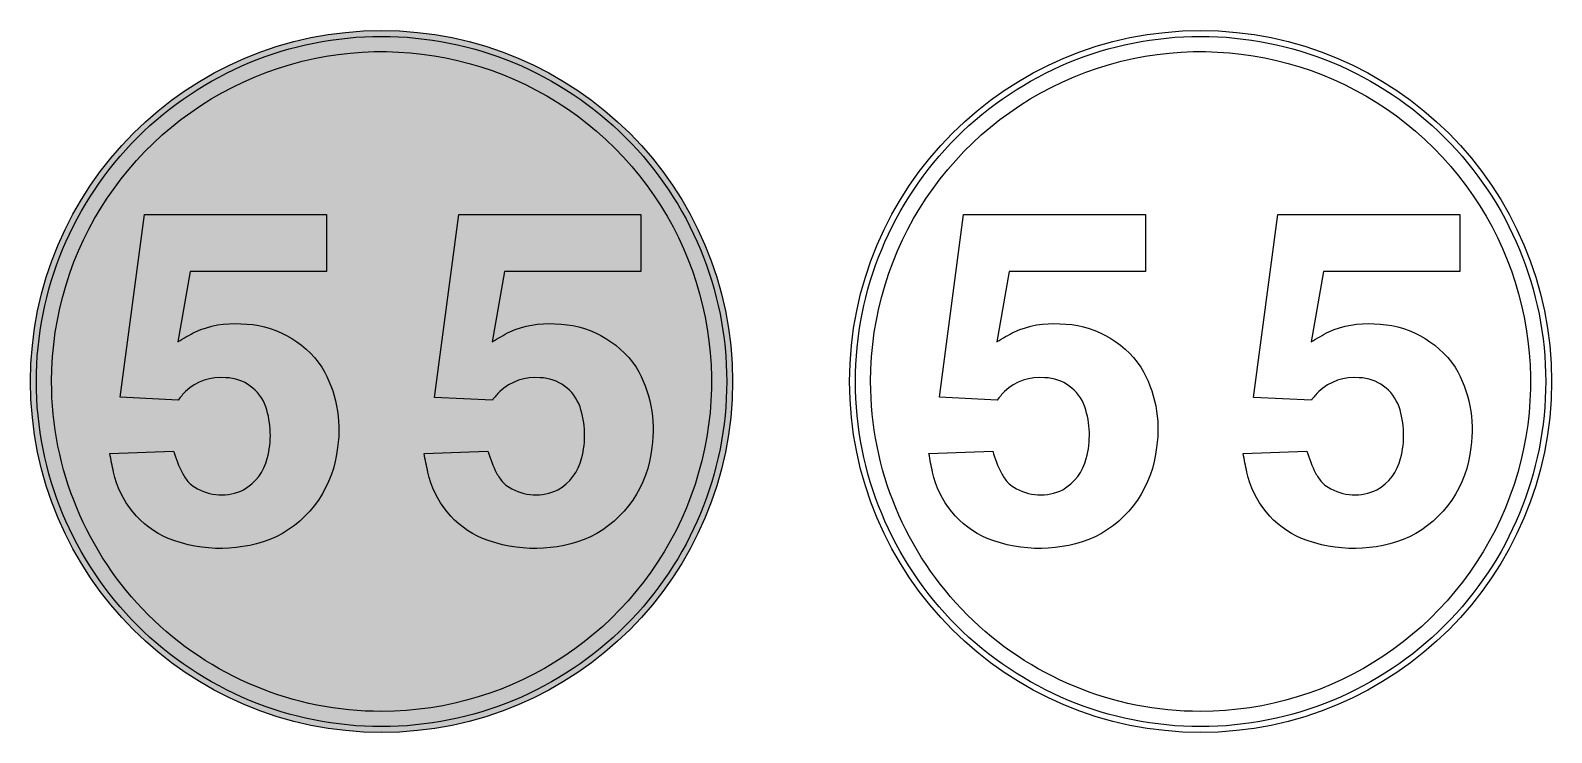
# Model space of a CAD drawing. Extents: x -700 to 600, y 3 to 603.
import ezdxf

# ---------------------------------------------------------------- set-up
doc = ezdxf.new("R2010")
doc.units = 0
doc.header["$MEASUREMENT"] = 0

msp = doc.modelspace()

# ---------------------------------------------------------------- hatches: boundary and pattern name
h = msp.add_hatch(color=5)
edge = h.paths.add_edge_path()
edge.add_arc((-400, 302.99506), 299.99994, 90, 270, ccw=False)
edge.add_arc((-400, 302.99506), 299.99994, -90, 90, ccw=False)
edge = h.paths.add_edge_path(flags=16)
edge.add_arc((-400.0002803870894, 302.9948396128209), 294.9997196129542, 179.9999688490943, 270.0000544576682, ccw=False)
edge.add_arc((-400.0002203871791, 302.9952203871791), 294.9997796129032, 89.99995719571302, 180.0000428042869, ccw=False)
edge.add_arc((-399.9997796128209, 302.9952203871791), 294.9997796129032, -4.2804286977116135e-05, 90.00004280428698, ccw=False)
edge.add_arc((-399.9997196129106, 302.9948396128209), 294.9997196129542, -90.00005445766823, 3.11509057269177e-05, ccw=False)
edge = h.paths.add_edge_path(flags=0)
edge.add_arc((-400.000260675127, 302.9948393247982), 281.9997393249188, 179.999967354541, 270.0000529631149, ccw=False)
edge.add_arc((-400.0001378834413, 302.9951082909076), 281.9998621165795, 44.9999646327301, 180.0000220021809, ccw=False)
edge.add_arc((-399.9998709984436, 302.9949121165587), 281.9998121165883, -90.0000262101052, 45.00003115934561, ccw=False)
edge = h.paths.add_edge_path(flags=0)
edge.add_line((-363.551, 241.442), (-309.08, 243.504))
edge.add_arc((-201.599793686727, 274.9851758125756), 111.9957998305562, 196.3254174449164, 206.6938929622597)
edge.add_arc((-263.9230087018146, 244.8207893184573), 42.77730892773678, 208.0972192396961, 221.0947485600583)
edge.add_arc((-279.3087259608271, 232.8679121019336), 23.35173491530381, 223.8073711137774, 239.871271773728)
edge.add_arc((-268.2105213900113, 248.2220935897866), 42.24463113179589, 237.3044715451776, 296.6699534464557)
edge.add_arc((-270.0508061997899, 247.1678805885734), 42.18178271889953, 299.5476145502381, 346.4333039594981)
edge.add_arc((-302.9191182471467, 257.1272312121657), 76.49462789361782, 344.9565983793187, 378.4942083867853)
edge.add_arc((-265.6219897349052, 268.8186203687122), 37.42245530059452, 19.63243989014074, 88.21911380549493)
edge.add_arc((-268.61984517337, 262.1262575407505), 44.29261031000692, 84.60968998415257, 133.307945290741)
edge.add_arc((-239.2972404890876, 236.658584966497), 83.0279832171975, 135.9785730395274, 142.5728719752518)
edge.add_line((-305.232, 287.119), (-354.664, 289.455))
edge.add_line((-354.664, 289.455), (-334.002, 445.679))
edge.add_line((-334.002, 445.679), (-178.515, 445.679))
edge.add_line((-178.515, 445.679), (-178.515, 397.117))
edge.add_line((-178.515, 397.117), (-295.016, 397.117))
edge.add_line((-295.016, 397.117), (-305.415, 336.78))
edge.add_arc((-194.4100669393738, 163.9581857218402), 205.4007659532672, 117.87216177682791, 122.712980957284, ccw=False)
edge.add_arc((-257.3422790517628, 270.4500014477077), 82.0504998361815, 86.1051860703559, 113.7859789636585, ccw=False)
edge.add_arc((-252.6921817619311, 267.1514157378641), 85.16458804142358, 34.38483742041768, 89.3789031821039, ccw=False)
edge.add_arc((-271.7989706792296, 262.1476109031786), 103.9721990739224, -8.56382646849039, 30.711613061170112, ccw=False)
edge.add_arc((-264.8105086578801, 256.0494221312716), 96.28293638159383, 296.8017968024222, 354.40666449848146, ccw=False)
edge.add_arc((-269.0150407760226, 280.459382443145), 120.1855201345486, 248.1933647068964, 293.34163442976853, ccw=False)
edge.add_arc((-282.7810518181457, 241.9243704989663), 79.30906524320059, 191.8848720675789, 247.08518364522462, ccw=False)
edge.add_arc((-129.0199331626126, 279.971407688662), 237.6748547253626, 189.3293740434053, 193.2265323144605, ccw=False)
edge = h.paths.add_edge_path(flags=0)
edge.add_line((-632.1479, 241.469), (-577.677, 243.53))
edge.add_arc((-470.2018045580129, 275.0171866838616), 111.9926808347656, 196.3290892369282, 206.6975647542715)
edge.add_arc((-532.515119416744, 244.8429000333865), 42.77843759878749, 208.08898911362, 221.0865184339822)
edge.add_arc((-547.9092693075629, 232.8944121019338), 23.34952407162983, 223.814275378383, 239.8781760383336)
edge.add_arc((-536.8075213900113, 248.2490935897866), 42.24463113179586, 237.3044715451777, 296.6699534464558)
edge.add_arc((-538.6478061997899, 247.1948805885733), 42.18178271889951, 299.5476145502382, 346.4333039594981)
edge.add_arc((-571.5144589026863, 257.1537312121659), 76.4928956404201, 344.9566374645085, 378.4942474719753)
edge.add_arc((-534.2189897349052, 268.8446203687121), 37.42245530059459, 19.63243989014079, 88.21911380549493)
edge.add_arc((-537.21684517337, 262.1522575407506), 44.29261031000686, 84.60968998415264, 133.3079452907411)
edge.add_arc((-507.8942404890876, 236.684584966497), 83.02798321719749, 135.9785730395274, 142.5728719752518)
edge.add_line((-573.829, 287.145), (-623.2603, 289.481))
edge.add_line((-623.2603, 289.481), (-602.5991, 445.706))
edge.add_line((-602.5991, 445.706), (-447.112, 445.706))
edge.add_line((-447.112, 445.706), (-447.112, 397.144))
edge.add_line((-447.112, 397.144), (-563.613, 397.144))
edge.add_line((-563.613, 397.144), (-574.012, 336.807))
edge.add_arc((-463.018395865561, 163.9728567956537), 205.4050175042786, 117.8676443464662, 122.70846352692229, ccw=False)
edge.add_arc((-525.9367495943956, 270.4785309050747), 82.04880213352595, 86.10687579821831, 113.78766869152079, ccw=False)
edge.add_arc((-521.2901423744494, 267.1779157378641), 85.16509843041538, 34.38419484185022, 89.37826060353649, ccw=False)
edge.add_arc((-540.3959706792295, 262.1736109031786), 103.9721990739224, -8.56382646849039, 30.711613061170112, ccw=False)
edge.add_arc((-533.4060992527641, 256.0750127261556), 96.28149378385096, 296.80195752634444, 354.4068252224037, ccw=False)
edge.add_arc((-537.6127434789158, 280.4870851460383), 120.1868399668724, 248.1939772628033, 293.3422469856755, ccw=False)
edge.add_arc((-551.3779518181457, 241.9501792178753), 79.30892799349485, 191.8847517194638, 247.0850632971096, ccw=False)
edge.add_arc((-397.6020868931765, 279.9993773156061), 237.6895631323007, 189.3290284427478, 193.2261867138029, ccw=False)
h = msp.add_hatch(color=7)
edge = h.paths.add_edge_path()
edge.add_arc((-400.0002803870894, 302.9948396128209), 294.9997196129542, 179.9999688490943, 270.0000544576682, ccw=False)
edge.add_arc((-400.0002203871791, 302.9952203871791), 294.9997796129032, 89.99995719571302, 180.0000428042869, ccw=False)
edge.add_arc((-399.9997796128209, 302.9952203871791), 294.9997796129032, -4.2804286977116135e-05, 90.00004280428698, ccw=False)
edge.add_arc((-399.9997196129106, 302.9948396128209), 294.9997196129542, -90.00005445766823, 3.11509057269177e-05, ccw=False)
edge = h.paths.add_edge_path(flags=16)
edge.add_arc((-400.000260675127, 302.9948393247982), 281.9997393249188, 179.999967354541, 270.0000529631149, ccw=False)
edge.add_arc((-400.0001378834413, 302.9951082909076), 281.9998621165795, 44.9999646327301, 180.0000220021809, ccw=False)
edge.add_arc((-399.9998709984436, 302.9949121165587), 281.9998121165883, -90.0000262101052, 45.00003115934561, ccw=False)
edge = h.paths.add_edge_path(flags=0)
edge.add_line((-363.551, 241.442), (-309.08, 243.504))
edge.add_arc((-201.599793686727, 274.9851758125756), 111.9957998305562, 196.3254174449164, 206.6938929622597)
edge.add_arc((-263.9230087018146, 244.8207893184573), 42.77730892773678, 208.0972192396961, 221.0947485600583)
edge.add_arc((-279.3087259608271, 232.8679121019336), 23.35173491530381, 223.8073711137774, 239.871271773728)
edge.add_arc((-268.2105213900113, 248.2220935897866), 42.24463113179589, 237.3044715451776, 296.6699534464557)
edge.add_arc((-270.0508061997899, 247.1678805885734), 42.18178271889953, 299.5476145502381, 346.4333039594981)
edge.add_arc((-302.9191182471467, 257.1272312121657), 76.49462789361782, 344.9565983793187, 378.4942083867853)
edge.add_arc((-265.6219897349052, 268.8186203687122), 37.42245530059452, 19.63243989014074, 88.21911380549493)
edge.add_arc((-268.61984517337, 262.1262575407505), 44.29261031000692, 84.60968998415257, 133.307945290741)
edge.add_arc((-239.2972404890876, 236.658584966497), 83.0279832171975, 135.9785730395274, 142.5728719752518)
edge.add_line((-305.232, 287.119), (-354.664, 289.455))
edge.add_line((-354.664, 289.455), (-334.002, 445.679))
edge.add_line((-334.002, 445.679), (-178.515, 445.679))
edge.add_line((-178.515, 445.679), (-178.515, 397.117))
edge.add_line((-178.515, 397.117), (-295.016, 397.117))
edge.add_line((-295.016, 397.117), (-305.415, 336.78))
edge.add_arc((-194.4100669393738, 163.9581857218402), 205.4007659532672, 117.87216177682791, 122.712980957284, ccw=False)
edge.add_arc((-257.3422790517628, 270.4500014477077), 82.0504998361815, 86.1051860703559, 113.7859789636585, ccw=False)
edge.add_arc((-252.6921817619311, 267.1514157378641), 85.16458804142358, 34.38483742041768, 89.3789031821039, ccw=False)
edge.add_arc((-271.7989706792296, 262.1476109031786), 103.9721990739224, -8.56382646849039, 30.711613061170112, ccw=False)
edge.add_arc((-264.8105086578801, 256.0494221312716), 96.28293638159383, 296.8017968024222, 354.40666449848146, ccw=False)
edge.add_arc((-269.0150407760226, 280.459382443145), 120.1855201345486, 248.1933647068964, 293.34163442976853, ccw=False)
edge.add_arc((-282.7810518181457, 241.9243704989663), 79.30906524320059, 191.8848720675789, 247.08518364522462, ccw=False)
edge.add_arc((-129.0199331626126, 279.971407688662), 237.6748547253626, 189.3293740434053, 193.2265323144605, ccw=False)
edge = h.paths.add_edge_path(flags=0)
edge.add_line((-632.1479, 241.469), (-577.677, 243.53))
edge.add_arc((-470.2018045580129, 275.0171866838616), 111.9926808347656, 196.3290892369282, 206.6975647542715)
edge.add_arc((-532.515119416744, 244.8429000333865), 42.77843759878749, 208.08898911362, 221.0865184339822)
edge.add_arc((-547.9092693075629, 232.8944121019338), 23.34952407162983, 223.814275378383, 239.8781760383336)
edge.add_arc((-536.8075213900113, 248.2490935897866), 42.24463113179586, 237.3044715451777, 296.6699534464558)
edge.add_arc((-538.6478061997899, 247.1948805885733), 42.18178271889951, 299.5476145502382, 346.4333039594981)
edge.add_arc((-571.5144589026863, 257.1537312121659), 76.4928956404201, 344.9566374645085, 378.4942474719753)
edge.add_arc((-534.2189897349052, 268.8446203687121), 37.42245530059459, 19.63243989014079, 88.21911380549493)
edge.add_arc((-537.21684517337, 262.1522575407506), 44.29261031000686, 84.60968998415264, 133.3079452907411)
edge.add_arc((-507.8942404890876, 236.684584966497), 83.02798321719749, 135.9785730395274, 142.5728719752518)
edge.add_line((-573.829, 287.145), (-623.2603, 289.481))
edge.add_line((-623.2603, 289.481), (-602.5991, 445.706))
edge.add_line((-602.5991, 445.706), (-447.112, 445.706))
edge.add_line((-447.112, 445.706), (-447.112, 397.144))
edge.add_line((-447.112, 397.144), (-563.613, 397.144))
edge.add_line((-563.613, 397.144), (-574.012, 336.807))
edge.add_arc((-463.018395865561, 163.9728567956537), 205.4050175042786, 117.8676443464662, 122.70846352692229, ccw=False)
edge.add_arc((-525.9367495943956, 270.4785309050747), 82.04880213352595, 86.10687579821831, 113.78766869152079, ccw=False)
edge.add_arc((-521.2901423744494, 267.1779157378641), 85.16509843041538, 34.38419484185022, 89.37826060353649, ccw=False)
edge.add_arc((-540.3959706792295, 262.1736109031786), 103.9721990739224, -8.56382646849039, 30.711613061170112, ccw=False)
edge.add_arc((-533.4060992527641, 256.0750127261556), 96.28149378385096, 296.80195752634444, 354.4068252224037, ccw=False)
edge.add_arc((-537.6127434789158, 280.4870851460383), 120.1868399668724, 248.1939772628033, 293.3422469856755, ccw=False)
edge.add_arc((-551.3779518181457, 241.9501792178753), 79.30892799349485, 191.8847517194638, 247.0850632971096, ccw=False)
edge.add_arc((-397.6020868931765, 279.9993773156061), 237.6895631323007, 189.3290284427478, 193.2261867138029, ccw=False)

# ---------------------------------------------------------------- linework, layer by layer
at = {"color": 5}
msp.add_lwpolyline([(-400, 2.99512, -1), (-400, 602.995, -1)], format="xyb", close=True, dxfattribs=at)
for points in [[(300, 2.99512, -1), (300, 602.995, -1)], [(-400, 7.99512, -0.414214), (-695, 302.995, -0.414214), (-400, 597.995, -0.414214), (-105, 302.995, -0.414214)], [(300, 7.99512, -0.414214), (5, 302.995, -0.414214), (300, 597.995, -0.414214), (595, 302.995, -0.414214)], [(-400, 20.9951, -0.414214), (-682, 302.995, -0.668179), (-200.596, 502.399, -0.668179)], [(300, 20.9951, -0.414214), (18, 302.995, -0.668179), (499.404, 502.399, -0.668179)], [(-632.1479, 241.469), (-577.677, 243.53, 0.0452719), (-570.255, 224.701, 0.05677330000000001), (-564.758, 216.729, 0.070207), (-559.627, 212.698, 0.264984), (-517.846, 210.499, 0.20748), (-497.643, 237.3, 0.147389), (-498.972, 281.418, 0.308532), (-533.056, 306.249, 0.215743), (-567.598, 294.383, 0.028781), (-573.829, 287.145), (-623.2603, 289.481), (-602.5991, 445.706), (-447.112, 445.706), (-447.112, 397.144), (-563.613, 397.144), (-574.012, 336.807, -0.0211252), (-559.031, 345.557, -0.121371), (-520.366, 352.338, -0.244671), (-451.006, 315.274, -0.173069), (-437.583, 246.691, -0.256779), (-489.992, 170.137, -0.199585), (-582.258, 168.9, -0.245625), (-628.9868, 225.617, -0.0170062)], [(-363.551, 241.442), (-309.08, 243.504, 0.0452719), (-301.659, 224.674, 0.05677330000000001), (-296.161, 216.703, 0.070207), (-291.03, 212.671, 0.264984), (-249.249, 210.472, 0.20748), (-229.046, 237.273, 0.147389), (-230.375, 281.392, 0.308532), (-264.459, 306.223, 0.215743), (-299.001, 294.357, 0.028781), (-305.232, 287.119), (-354.664, 289.455), (-334.002, 445.679), (-178.515, 445.679), (-178.515, 397.117), (-295.016, 397.117), (-305.415, 336.78, -0.0211252), (-290.435, 345.531, -0.121371), (-251.769, 352.311, -0.244671), (-182.409, 315.248, -0.173069), (-168.986, 246.665, -0.256779), (-221.396, 170.11, -0.199585), (-313.661, 168.874, -0.245625), (-360.39, 225.591, -0.0170062)], [(67.8521, 241.469), (122.323, 243.53, 0.0452719), (129.745, 224.701, 0.05677330000000001), (135.242, 216.729, 0.070207), (140.373, 212.698, 0.264984), (182.154, 210.499, 0.20748), (202.357, 237.3, 0.147389), (201.028, 281.418, 0.308532), (166.944, 306.249, 0.215743), (132.402, 294.383, 0.028781), (126.171, 287.145), (76.7397, 289.481), (97.4009, 445.706), (252.888, 445.706), (252.888, 397.144), (136.387, 397.144), (125.988, 336.807, -0.0211252), (140.969, 345.557, -0.121371), (179.634, 352.338, -0.244671), (248.994, 315.274, -0.173069), (262.417, 246.691, -0.256779), (210.008, 170.137, -0.199585), (117.742, 168.9, -0.245625), (71.0132, 225.617, -0.0170062)], [(336.449, 241.442), (390.92, 243.504, 0.0452719), (398.341, 224.674, 0.05677330000000001), (403.839, 216.703, 0.070207), (408.97, 212.671, 0.264984), (450.751, 210.472, 0.20748), (470.954, 237.273, 0.147389), (469.625, 281.392, 0.308532), (435.541, 306.223, 0.215743), (400.999, 294.357, 0.028781), (394.768, 287.119), (345.336, 289.455), (365.998, 445.679), (521.485, 445.679), (521.485, 397.117), (404.984, 397.117), (394.585, 336.78, -0.0211252), (409.565, 345.531, -0.121371), (448.231, 352.311, -0.244671), (517.591, 315.248, -0.173069), (531.014, 246.665, -0.256779), (478.604, 170.11, -0.199585), (386.339, 168.874, -0.245625), (339.61, 225.591, -0.0170062)]]:
    msp.add_lwpolyline(points, format="xyb", close=True)

doc.saveas('drawing.dxf')
